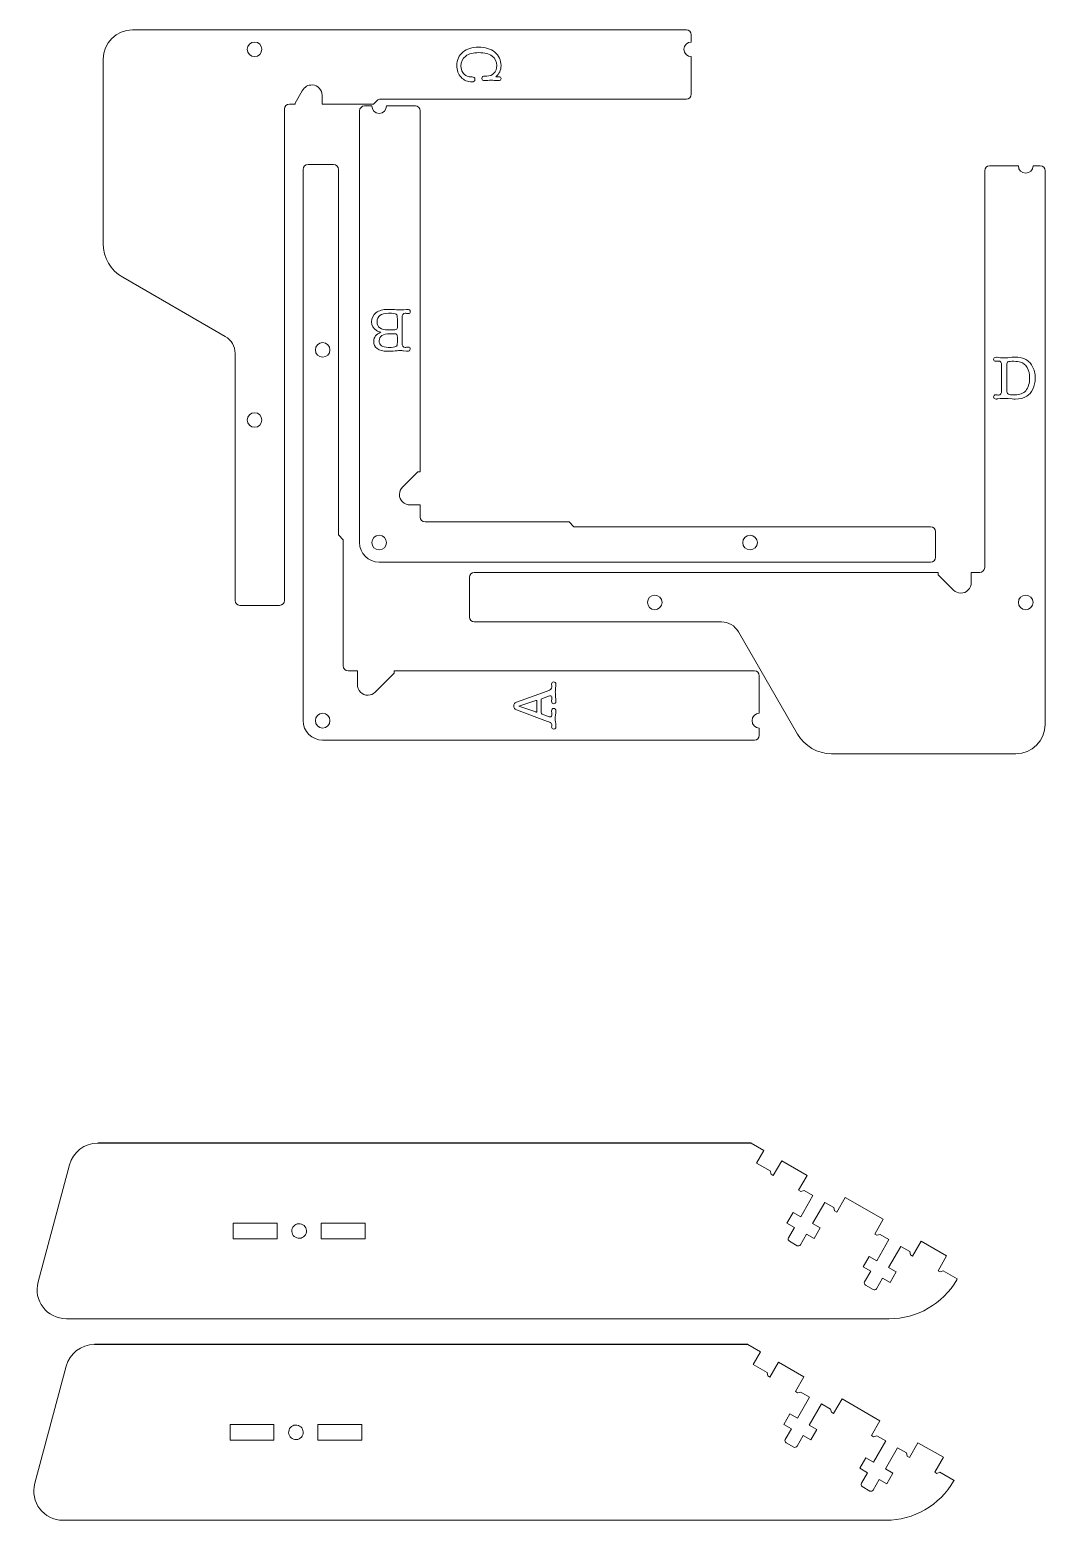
# Model space of a CAD drawing. Header units: inches. Extents: x 1.1 to 52.7, y 1 to 52.6.
# Drawn here: x 35.95 to 44.14, y 28.02 to 40.04 of the extents above; entities that cross this region are included whole.
import ezdxf

# ---------------------------------------------------------------- set-up
doc = ezdxf.new("R2010")
doc.units = ezdxf.units.IN
doc.header["$MEASUREMENT"] = 0
doc.layers.add('Artwork', color=7, linetype='Continuous')

msp = doc.modelspace()

# ---------------------------------------------------------------- linework, layer by layer
at = {"layer": 'Artwork'}
for p, q in [((41.769, 31.059), (36.496, 31.059)), ((41.742, 29.433), (36.47, 29.433))]:
    msp.add_line(p, q, dxfattribs=at)
at = {"layer": 'Artwork', "lineweight": 5}
for points in [[(36.541, 39.808), (36.541, 39.939), (36.647, 40.044), (36.777, 40.044)], [(36.777, 40.044), (36.777, 40.044), (41.246, 40.044), (41.246, 40.044)], [(41.246, 40.044), (41.267, 40.044), (41.285, 40.027), (41.285, 40.005)], [(41.285, 40.005), (41.285, 40.005), (41.285, 39.946), (41.285, 39.946)], [(41.285, 39.828), (41.285, 39.828), (41.285, 39.524), (41.285, 39.524)], [(36.541, 38.32), (36.541, 38.32), (36.541, 39.808), (36.541, 39.808)], [(38.778, 39.485), (38.767, 39.485), (38.757, 39.481), (38.75, 39.473)], [(41.246, 39.485), (41.246, 39.485), (38.778, 39.485), (38.778, 39.485)], [(41.285, 39.524), (41.285, 39.502), (41.267, 39.485), (41.246, 39.485)], [(38.043, 39.445), (38.021, 39.445), (38.003, 39.428), (38.003, 39.406)], [(38.003, 39.406), (38.003, 39.406), (38.003, 35.438), (38.003, 35.438)], [(38.609, 39.39), (38.609, 39.412), (38.627, 39.43), (38.649, 39.43)], [(38.609, 35.906), (38.609, 35.906), (38.609, 39.39), (38.609, 39.39)], [(38.649, 39.43), (38.649, 39.43), (38.708, 39.43), (38.708, 39.43)], [(38.826, 39.43), (38.826, 39.43), (39.059, 39.43), (39.059, 39.43)], [(39.059, 39.43), (39.08, 39.43), (39.098, 39.412), (39.098, 39.39)], [(38.153, 38.917), (38.153, 38.939), (38.171, 38.957), (38.193, 38.957)], [(38.153, 34.469), (38.153, 34.469), (38.153, 38.917), (38.153, 38.917)], [(38.193, 38.957), (38.193, 38.957), (38.399, 38.957), (38.399, 38.957)], [(38.399, 38.957), (38.42, 38.957), (38.438, 38.939), (38.438, 38.917)], [(43.652, 38.907), (43.652, 38.929), (43.669, 38.946), (43.691, 38.946)], [(43.652, 35.704), (43.652, 35.704), (43.652, 38.907), (43.652, 38.907)], [(43.691, 38.946), (43.691, 38.946), (43.924, 38.946), (43.924, 38.946)], [(44.042, 38.946), (44.042, 38.946), (44.101, 38.946), (44.101, 38.946)], [(44.101, 38.946), (44.123, 38.946), (44.14, 38.929), (44.14, 38.907)], [(44.14, 38.907), (44.14, 38.907), (44.14, 34.438), (44.14, 34.438)], [(36.698, 38.047), (36.601, 38.103), (36.541, 38.207), (36.541, 38.32)], [(37.525, 37.569), (37.525, 37.569), (36.698, 38.047), (36.698, 38.047)], [(37.604, 37.433), (37.604, 37.489), (37.574, 37.541), (37.525, 37.569)], [(37.604, 35.438), (37.604, 35.438), (37.604, 37.433), (37.604, 37.433)], [(39.098, 36.112), (39.098, 36.09), (39.116, 36.072), (39.137, 36.072)], [(43.216, 36.033), (43.238, 36.033), (43.255, 36.015), (43.255, 35.994)], [(43.255, 35.994), (43.255, 35.994), (43.255, 35.788), (43.255, 35.788)], [(38.767, 35.748), (38.68, 35.748), (38.609, 35.819), (38.609, 35.906)], [(43.216, 35.748), (43.216, 35.748), (38.767, 35.748), (38.767, 35.748)], [(43.255, 35.788), (43.255, 35.766), (43.238, 35.748), (43.216, 35.748)], [(39.495, 35.626), (39.495, 35.647), (39.512, 35.665), (39.534, 35.665)], [(39.495, 35.305), (39.495, 35.305), (39.495, 35.626), (39.495, 35.626)], [(39.534, 35.665), (39.534, 35.665), (43.278, 35.665), (43.278, 35.665)], [(43.612, 35.665), (43.634, 35.665), (43.652, 35.683), (43.652, 35.704)], [(37.643, 35.399), (37.621, 35.399), (37.604, 35.416), (37.604, 35.438)], [(37.964, 35.399), (37.964, 35.399), (37.643, 35.399), (37.643, 35.399)], [(38.003, 35.438), (38.003, 35.416), (37.986, 35.399), (37.964, 35.399)], [(39.534, 35.265), (39.512, 35.265), (39.495, 35.283), (39.495, 35.305)], [(41.529, 35.265), (41.529, 35.265), (39.534, 35.265), (39.534, 35.265)], [(41.665, 35.186), (41.637, 35.235), (41.585, 35.265), (41.529, 35.265)], [(42.143, 34.36), (42.143, 34.36), (41.665, 35.186), (41.665, 35.186)], [(38.477, 34.91), (38.477, 34.888), (38.495, 34.871), (38.517, 34.871)], [(41.795, 34.871), (41.817, 34.871), (41.834, 34.853), (41.834, 34.831)], [(41.834, 34.831), (41.834, 34.831), (41.834, 34.528), (41.834, 34.528)], [(38.311, 34.311), (38.224, 34.311), (38.153, 34.382), (38.153, 34.469)], [(41.834, 34.409), (41.834, 34.409), (41.834, 34.35), (41.834, 34.35)], [(44.14, 34.438), (44.14, 34.308), (44.034, 34.202), (43.904, 34.202)], [(41.795, 34.311), (41.795, 34.311), (38.311, 34.311), (38.311, 34.311)], [(41.834, 34.35), (41.834, 34.329), (41.817, 34.311), (41.795, 34.311)], [(42.415, 34.202), (42.303, 34.202), (42.199, 34.262), (42.143, 34.36)], [(43.904, 34.202), (43.904, 34.202), (42.415, 34.202), (42.415, 34.202)], [(36.268, 30.883), (36.296, 30.987), (36.389, 31.059), (36.496, 31.059)], [(36.015, 29.939), (36.015, 29.939), (36.268, 30.883), (36.268, 30.883)], [(42.07, 30.294), (42.064, 30.284), (42.067, 30.272), (42.077, 30.267)], [(42.077, 30.267), (42.077, 30.267), (42.138, 30.231), (42.138, 30.231)], [(42.138, 30.231), (42.148, 30.226), (42.16, 30.229), (42.165, 30.239)], [(43.427, 29.956), (43.315, 29.761), (43.107, 29.641), (42.882, 29.641)], [(36.243, 29.641), (36.088, 29.641), (35.974, 29.789), (36.015, 29.939)], [(42.683, 29.939), (42.678, 29.93), (42.681, 29.918), (42.69, 29.913)], [(42.69, 29.913), (42.69, 29.913), (42.752, 29.877), (42.752, 29.877)], [(42.752, 29.877), (42.761, 29.872), (42.773, 29.875), (42.779, 29.884)], [(42.882, 29.641), (42.882, 29.641), (36.243, 29.641), (36.243, 29.641)], [(36.242, 29.258), (36.269, 29.361), (36.363, 29.433), (36.47, 29.433)], [(35.989, 28.313), (35.989, 28.313), (36.242, 29.258), (36.242, 29.258)], [(42.043, 28.668), (42.038, 28.659), (42.041, 28.647), (42.051, 28.641)], [(42.051, 28.641), (42.051, 28.641), (42.112, 28.606), (42.112, 28.606)], [(42.112, 28.606), (42.121, 28.6), (42.133, 28.603), (42.139, 28.613)], [(36.217, 28.015), (36.061, 28.015), (35.948, 28.163), (35.989, 28.313)], [(42.657, 28.314), (42.652, 28.304), (42.655, 28.292), (42.664, 28.287)], [(42.664, 28.287), (42.664, 28.287), (42.726, 28.251), (42.726, 28.251)], [(43.401, 28.33), (43.288, 28.135), (43.081, 28.015), (42.855, 28.015)], [(42.726, 28.251), (42.735, 28.246), (42.747, 28.249), (42.753, 28.259)], [(42.855, 28.015), (42.855, 28.015), (36.217, 28.015), (36.217, 28.015)]]:
    msp.add_open_spline(points, degree=3, dxfattribs=at)
for points, knots in [([(37.761, 39.946), (37.729, 39.946), (37.702, 39.92), (37.702, 39.887), (37.702, 39.887), (37.702, 39.854), (37.729, 39.828), (37.761, 39.828), (37.761, 39.828), (37.794, 39.828), (37.82, 39.854), (37.82, 39.887), (37.82, 39.887), (37.82, 39.92), (37.794, 39.946), (37.761, 39.946)], [0, 0, 0, 0, 0.25, 0.25, 0.25, 0.25, 0.5, 0.5, 0.5, 0.5, 0.75, 0.75, 0.75, 0.75, 1, 1, 1, 1]), ([(41.285, 39.946), (41.252, 39.946), (41.226, 39.92), (41.226, 39.887), (41.226, 39.887), (41.226, 39.854), (41.252, 39.828), (41.285, 39.828)], [0, 0, 0, 0, 0.5, 0.5, 0.5, 0.5, 1, 1, 1, 1]), ([(38.307, 39.516), (38.307, 39.56), (38.272, 39.597), (38.228, 39.599), (38.228, 39.599), (38.192, 39.601), (38.166, 39.586), (38.146, 39.551)], [0, 0, 0, 0, 0.5, 0.5, 0.5, 0.5, 1, 1, 1, 1]), ([(38.146, 39.551), (38.146, 39.551), (38.09, 39.452), (38.09, 39.452), (38.09, 39.452), (38.09, 39.452), (38.09, 39.445), (38.09, 39.445), (38.09, 39.445), (38.09, 39.445), (38.043, 39.445), (38.043, 39.445)], [0, 0, 0, 0, 0.333333, 0.333333, 0.333333, 0.333333, 0.666667, 0.666667, 0.666667, 0.666667, 1, 1, 1, 1]), ([(38.75, 39.473), (38.75, 39.473), (38.722, 39.445), (38.722, 39.445), (38.722, 39.445), (38.722, 39.445), (38.307, 39.445), (38.307, 39.445), (38.307, 39.445), (38.307, 39.445), (38.307, 39.516), (38.307, 39.516)], [0, 0, 0, 0, 0.333333, 0.333333, 0.333333, 0.333333, 0.666667, 0.666667, 0.666667, 0.666667, 1, 1, 1, 1]), ([(38.708, 39.43), (38.708, 39.397), (38.734, 39.37), (38.767, 39.37), (38.767, 39.37), (38.8, 39.37), (38.826, 39.397), (38.826, 39.43)], [0, 0, 0, 0, 0.5, 0.5, 0.5, 0.5, 1, 1, 1, 1]), ([(39.098, 39.39), (39.098, 39.39), (39.098, 36.476), (39.098, 36.476), (39.098, 36.476), (39.098, 36.476), (39.078, 36.476), (39.078, 36.476), (39.078, 36.476), (39.078, 36.476), (38.955, 36.353), (38.955, 36.353)], [0, 0, 0, 0, 0.333333, 0.333333, 0.333333, 0.333333, 0.666667, 0.666667, 0.666667, 0.666667, 1, 1, 1, 1]), ([(38.438, 38.917), (38.438, 38.917), (38.438, 35.968), (38.438, 35.968), (38.438, 35.968), (38.438, 35.968), (38.477, 35.929), (38.477, 35.929), (38.477, 35.929), (38.477, 35.929), (38.477, 34.91), (38.477, 34.91)], [0, 0, 0, 0, 0.333333, 0.333333, 0.333333, 0.333333, 0.666667, 0.666667, 0.666667, 0.666667, 1, 1, 1, 1]), ([(43.924, 38.946), (43.924, 38.914), (43.95, 38.887), (43.983, 38.887), (43.983, 38.887), (44.015, 38.887), (44.042, 38.914), (44.042, 38.946)], [0, 0, 0, 0, 0.5, 0.5, 0.5, 0.5, 1, 1, 1, 1]), ([(38.311, 37.402), (38.343, 37.402), (38.37, 37.428), (38.37, 37.461), (38.37, 37.461), (38.37, 37.493), (38.343, 37.52), (38.311, 37.52), (38.311, 37.52), (38.278, 37.52), (38.252, 37.493), (38.252, 37.461), (38.252, 37.461), (38.252, 37.428), (38.278, 37.402), (38.311, 37.402)], [0, 0, 0, 0, 0.25, 0.25, 0.25, 0.25, 0.5, 0.5, 0.5, 0.5, 0.75, 0.75, 0.75, 0.75, 1, 1, 1, 1]), ([(37.761, 36.954), (37.729, 36.954), (37.702, 36.927), (37.702, 36.895), (37.702, 36.895), (37.702, 36.862), (37.729, 36.836), (37.761, 36.836), (37.761, 36.836), (37.794, 36.836), (37.82, 36.862), (37.82, 36.895), (37.82, 36.895), (37.82, 36.927), (37.794, 36.954), (37.761, 36.954)], [0, 0, 0, 0, 0.25, 0.25, 0.25, 0.25, 0.5, 0.5, 0.5, 0.5, 0.75, 0.75, 0.75, 0.75, 1, 1, 1, 1]), ([(38.955, 36.353), (38.94, 36.338), (38.931, 36.318), (38.931, 36.296), (38.931, 36.296), (38.929, 36.249), (38.971, 36.21), (39.018, 36.21)], [0, 0, 0, 0, 0.5, 0.5, 0.5, 0.5, 1, 1, 1, 1]), ([(39.018, 36.21), (39.018, 36.21), (39.098, 36.21), (39.098, 36.21), (39.098, 36.21), (39.098, 36.21), (39.098, 36.112), (39.098, 36.112)], [0, 0, 0, 0, 0.5, 0.5, 0.5, 0.5, 1, 1, 1, 1]), ([(39.137, 36.072), (39.137, 36.072), (40.299, 36.072), (40.299, 36.072), (40.299, 36.072), (40.299, 36.072), (40.338, 36.033), (40.338, 36.033), (40.338, 36.033), (40.338, 36.033), (43.216, 36.033), (43.216, 36.033)], [0, 0, 0, 0, 0.333333, 0.333333, 0.333333, 0.333333, 0.666667, 0.666667, 0.666667, 0.666667, 1, 1, 1, 1]), ([(38.826, 35.906), (38.826, 35.939), (38.8, 35.965), (38.767, 35.965), (38.767, 35.965), (38.734, 35.965), (38.708, 35.939), (38.708, 35.906), (38.708, 35.906), (38.708, 35.873), (38.734, 35.847), (38.767, 35.847), (38.767, 35.847), (38.8, 35.847), (38.826, 35.873), (38.826, 35.906)], [0, 0, 0, 0, 0.25, 0.25, 0.25, 0.25, 0.5, 0.5, 0.5, 0.5, 0.75, 0.75, 0.75, 0.75, 1, 1, 1, 1]), ([(41.818, 35.906), (41.818, 35.939), (41.792, 35.965), (41.759, 35.965), (41.759, 35.965), (41.726, 35.965), (41.7, 35.939), (41.7, 35.906), (41.7, 35.906), (41.7, 35.873), (41.726, 35.847), (41.759, 35.847), (41.759, 35.847), (41.792, 35.847), (41.818, 35.873), (41.818, 35.906)], [0, 0, 0, 0, 0.25, 0.25, 0.25, 0.25, 0.5, 0.5, 0.5, 0.5, 0.75, 0.75, 0.75, 0.75, 1, 1, 1, 1]), ([(43.278, 35.665), (43.278, 35.665), (43.278, 35.645), (43.278, 35.645), (43.278, 35.645), (43.278, 35.645), (43.401, 35.522), (43.401, 35.522)], [0, 0, 0, 0, 0.5, 0.5, 0.5, 0.5, 1, 1, 1, 1]), ([(43.544, 35.585), (43.544, 35.585), (43.544, 35.665), (43.544, 35.665), (43.544, 35.665), (43.544, 35.665), (43.612, 35.665), (43.612, 35.665)], [0, 0, 0, 0, 0.5, 0.5, 0.5, 0.5, 1, 1, 1, 1]), ([(43.401, 35.522), (43.415, 35.507), (43.436, 35.498), (43.458, 35.498), (43.458, 35.498), (43.505, 35.496), (43.544, 35.538), (43.544, 35.585)], [0, 0, 0, 0, 0.5, 0.5, 0.5, 0.5, 1, 1, 1, 1]), ([(40.932, 35.423), (40.932, 35.39), (40.958, 35.364), (40.991, 35.364), (40.991, 35.364), (41.023, 35.364), (41.05, 35.39), (41.05, 35.423), (41.05, 35.423), (41.05, 35.455), (41.023, 35.482), (40.991, 35.482), (40.991, 35.482), (40.958, 35.482), (40.932, 35.455), (40.932, 35.423)], [0, 0, 0, 0, 0.25, 0.25, 0.25, 0.25, 0.5, 0.5, 0.5, 0.5, 0.75, 0.75, 0.75, 0.75, 1, 1, 1, 1]), ([(43.924, 35.423), (43.924, 35.39), (43.95, 35.364), (43.983, 35.364), (43.983, 35.364), (44.015, 35.364), (44.042, 35.39), (44.042, 35.423), (44.042, 35.423), (44.042, 35.455), (44.015, 35.482), (43.983, 35.482), (43.983, 35.482), (43.95, 35.482), (43.924, 35.455), (43.924, 35.423)], [0, 0, 0, 0, 0.25, 0.25, 0.25, 0.25, 0.5, 0.5, 0.5, 0.5, 0.75, 0.75, 0.75, 0.75, 1, 1, 1, 1]), ([(38.517, 34.871), (38.517, 34.871), (38.591, 34.871), (38.591, 34.871), (38.591, 34.871), (38.591, 34.871), (38.591, 34.761), (38.591, 34.761)], [0, 0, 0, 0, 0.5, 0.5, 0.5, 0.5, 1, 1, 1, 1]), ([(38.734, 34.698), (38.734, 34.698), (38.887, 34.851), (38.887, 34.851), (38.887, 34.851), (38.887, 34.851), (38.887, 34.871), (38.887, 34.871), (38.887, 34.871), (38.887, 34.871), (41.795, 34.871), (41.795, 34.871)], [0, 0, 0, 0, 0.333333, 0.333333, 0.333333, 0.333333, 0.666667, 0.666667, 0.666667, 0.666667, 1, 1, 1, 1]), ([(38.591, 34.761), (38.591, 34.714), (38.63, 34.673), (38.677, 34.674), (38.677, 34.674), (38.699, 34.674), (38.72, 34.684), (38.734, 34.698)], [0, 0, 0, 0, 0.5, 0.5, 0.5, 0.5, 1, 1, 1, 1]), ([(38.311, 34.409), (38.343, 34.409), (38.37, 34.436), (38.37, 34.469), (38.37, 34.469), (38.37, 34.501), (38.343, 34.528), (38.311, 34.528), (38.311, 34.528), (38.278, 34.528), (38.252, 34.501), (38.252, 34.469), (38.252, 34.469), (38.252, 34.436), (38.278, 34.409), (38.311, 34.409)], [0, 0, 0, 0, 0.25, 0.25, 0.25, 0.25, 0.5, 0.5, 0.5, 0.5, 0.75, 0.75, 0.75, 0.75, 1, 1, 1, 1]), ([(41.834, 34.528), (41.802, 34.528), (41.775, 34.501), (41.775, 34.469), (41.775, 34.469), (41.775, 34.436), (41.802, 34.409), (41.834, 34.409)], [0, 0, 0, 0, 0.5, 0.5, 0.5, 0.5, 1, 1, 1, 1]), ([(41.769, 31.059), (41.769, 31.059), (41.87, 31), (41.87, 31), (41.87, 31), (41.87, 31), (41.811, 30.898), (41.811, 30.898), (41.811, 30.898), (41.811, 30.898), (41.922, 30.834), (41.922, 30.834), (41.922, 30.834), (41.922, 30.834), (41.929, 30.807), (41.929, 30.807), (41.929, 30.807), (41.929, 30.807), (41.946, 30.797), (41.946, 30.797), (41.946, 30.797), (41.946, 30.797), (42.015, 30.916), (42.015, 30.916), (42.015, 30.916), (42.015, 30.916), (42.22, 30.798), (42.22, 30.798), (42.22, 30.798), (42.22, 30.798), (42.151, 30.679), (42.151, 30.679), (42.151, 30.679), (42.151, 30.679), (42.168, 30.669), (42.168, 30.669), (42.168, 30.669), (42.168, 30.669), (42.195, 30.676), (42.195, 30.676), (42.195, 30.676), (42.195, 30.676), (42.266, 30.635), (42.266, 30.635), (42.266, 30.635), (42.266, 30.635), (42.168, 30.464), (42.168, 30.464), (42.168, 30.464), (42.168, 30.464), (42.107, 30.5), (42.107, 30.5), (42.107, 30.5), (42.107, 30.5), (42.057, 30.414), (42.057, 30.414), (42.057, 30.414), (42.057, 30.414), (42.119, 30.379), (42.119, 30.379), (42.119, 30.379), (42.119, 30.379), (42.07, 30.294), (42.07, 30.294)], [0, 0, 0, 0, 0.0625, 0.0625, 0.0625, 0.0625, 0.125, 0.125, 0.125, 0.125, 0.1875, 0.1875, 0.1875, 0.1875, 0.25, 0.25, 0.25, 0.25, 0.3125, 0.3125, 0.3125, 0.3125, 0.375, 0.375, 0.375, 0.375, 0.4375, 0.4375, 0.4375, 0.4375, 0.5, 0.5, 0.5, 0.5, 0.5625, 0.5625, 0.5625, 0.5625, 0.625, 0.625, 0.625, 0.625, 0.6875, 0.6875, 0.6875, 0.6875, 0.75, 0.75, 0.75, 0.75, 0.8125, 0.8125, 0.8125, 0.8125, 0.875, 0.875, 0.875, 0.875, 0.9375, 0.9375, 0.9375, 0.9375, 1, 1, 1, 1]), ([(42.165, 30.239), (42.165, 30.239), (42.214, 30.324), (42.214, 30.324), (42.214, 30.324), (42.214, 30.324), (42.276, 30.288), (42.276, 30.288), (42.276, 30.288), (42.276, 30.288), (42.325, 30.374), (42.325, 30.374), (42.325, 30.374), (42.325, 30.374), (42.263, 30.409), (42.263, 30.409), (42.263, 30.409), (42.263, 30.409), (42.362, 30.58), (42.362, 30.58), (42.362, 30.58), (42.362, 30.58), (42.434, 30.538), (42.434, 30.538), (42.434, 30.538), (42.434, 30.538), (42.441, 30.511), (42.441, 30.511), (42.441, 30.511), (42.441, 30.511), (42.458, 30.502), (42.458, 30.502), (42.458, 30.502), (42.458, 30.502), (42.527, 30.621), (42.527, 30.621), (42.527, 30.621), (42.527, 30.621), (42.833, 30.444), (42.833, 30.444), (42.833, 30.444), (42.833, 30.444), (42.765, 30.324), (42.765, 30.324), (42.765, 30.324), (42.765, 30.324), (42.782, 30.315), (42.782, 30.315), (42.782, 30.315), (42.782, 30.315), (42.809, 30.322), (42.809, 30.322), (42.809, 30.322), (42.809, 30.322), (42.88, 30.28), (42.88, 30.28), (42.88, 30.28), (42.88, 30.28), (42.782, 30.11), (42.782, 30.11), (42.782, 30.11), (42.782, 30.11), (42.72, 30.145), (42.72, 30.145), (42.72, 30.145), (42.72, 30.145), (42.671, 30.06), (42.671, 30.06), (42.671, 30.06), (42.671, 30.06), (42.733, 30.025), (42.733, 30.025), (42.733, 30.025), (42.733, 30.025), (42.683, 29.939), (42.683, 29.939)], [0, 0, 0, 0, 0.052632, 0.052632, 0.052632, 0.052632, 0.105263, 0.105263, 0.105263, 0.105263, 0.157895, 0.157895, 0.157895, 0.157895, 0.210526, 0.210526, 0.210526, 0.210526, 0.263158, 0.263158, 0.263158, 0.263158, 0.315789, 0.315789, 0.315789, 0.315789, 0.368421, 0.368421, 0.368421, 0.368421, 0.421053, 0.421053, 0.421053, 0.421053, 0.473684, 0.473684, 0.473684, 0.473684, 0.526316, 0.526316, 0.526316, 0.526316, 0.578947, 0.578947, 0.578947, 0.578947, 0.631579, 0.631579, 0.631579, 0.631579, 0.684211, 0.684211, 0.684211, 0.684211, 0.736842, 0.736842, 0.736842, 0.736842, 0.789474, 0.789474, 0.789474, 0.789474, 0.842105, 0.842105, 0.842105, 0.842105, 0.894737, 0.894737, 0.894737, 0.894737, 0.947368, 0.947368, 0.947368, 0.947368, 1, 1, 1, 1]), ([(37.59, 30.413), (37.59, 30.413), (37.59, 30.287), (37.59, 30.287), (37.59, 30.287), (37.59, 30.287), (37.944, 30.287), (37.944, 30.287), (37.944, 30.287), (37.944, 30.287), (37.944, 30.413), (37.944, 30.413), (37.944, 30.413), (37.944, 30.413), (37.59, 30.413), (37.59, 30.413)], [0, 0, 0, 0, 0.25, 0.25, 0.25, 0.25, 0.5, 0.5, 0.5, 0.5, 0.75, 0.75, 0.75, 0.75, 1, 1, 1, 1]), ([(38.129, 30.408), (38.097, 30.413), (38.067, 30.39), (38.063, 30.358), (38.063, 30.358), (38.058, 30.326), (38.081, 30.296), (38.113, 30.291), (38.113, 30.291), (38.145, 30.287), (38.175, 30.309), (38.18, 30.342), (38.18, 30.342), (38.184, 30.374), (38.162, 30.404), (38.129, 30.408)], [0, 0, 0, 0, 0.25, 0.25, 0.25, 0.25, 0.5, 0.5, 0.5, 0.5, 0.75, 0.75, 0.75, 0.75, 1, 1, 1, 1]), ([(38.298, 30.413), (38.298, 30.413), (38.298, 30.287), (38.298, 30.287), (38.298, 30.287), (38.298, 30.287), (38.653, 30.287), (38.653, 30.287), (38.653, 30.287), (38.653, 30.287), (38.653, 30.413), (38.653, 30.413), (38.653, 30.413), (38.653, 30.413), (38.298, 30.413), (38.298, 30.413)], [0, 0, 0, 0, 0.25, 0.25, 0.25, 0.25, 0.5, 0.5, 0.5, 0.5, 0.75, 0.75, 0.75, 0.75, 1, 1, 1, 1]), ([(42.779, 29.884), (42.779, 29.884), (42.828, 29.97), (42.828, 29.97), (42.828, 29.97), (42.828, 29.97), (42.889, 29.934), (42.889, 29.934), (42.889, 29.934), (42.889, 29.934), (42.939, 30.019), (42.939, 30.019), (42.939, 30.019), (42.939, 30.019), (42.877, 30.055), (42.877, 30.055), (42.877, 30.055), (42.877, 30.055), (42.976, 30.225), (42.976, 30.225), (42.976, 30.225), (42.976, 30.225), (43.047, 30.184), (43.047, 30.184), (43.047, 30.184), (43.047, 30.184), (43.054, 30.157), (43.054, 30.157), (43.054, 30.157), (43.054, 30.157), (43.071, 30.147), (43.071, 30.147), (43.071, 30.147), (43.071, 30.147), (43.14, 30.267), (43.14, 30.267), (43.14, 30.267), (43.14, 30.267), (43.345, 30.148), (43.345, 30.148), (43.345, 30.148), (43.345, 30.148), (43.276, 30.029), (43.276, 30.029), (43.276, 30.029), (43.276, 30.029), (43.293, 30.019), (43.293, 30.019), (43.293, 30.019), (43.293, 30.019), (43.317, 30.028), (43.317, 30.028), (43.317, 30.028), (43.317, 30.028), (43.431, 29.963), (43.431, 29.963), (43.431, 29.963), (43.431, 29.963), (43.427, 29.956), (43.427, 29.956)], [0, 0, 0, 0, 0.066667, 0.066667, 0.066667, 0.066667, 0.133333, 0.133333, 0.133333, 0.133333, 0.2, 0.2, 0.2, 0.2, 0.266667, 0.266667, 0.266667, 0.266667, 0.333333, 0.333333, 0.333333, 0.333333, 0.4, 0.4, 0.4, 0.4, 0.466667, 0.466667, 0.466667, 0.466667, 0.533333, 0.533333, 0.533333, 0.533333, 0.6, 0.6, 0.6, 0.6, 0.666667, 0.666667, 0.666667, 0.666667, 0.733333, 0.733333, 0.733333, 0.733333, 0.8, 0.8, 0.8, 0.8, 0.866667, 0.866667, 0.866667, 0.866667, 0.933333, 0.933333, 0.933333, 0.933333, 1, 1, 1, 1]), ([(41.742, 29.433), (41.742, 29.433), (41.844, 29.374), (41.844, 29.374), (41.844, 29.374), (41.844, 29.374), (41.785, 29.272), (41.785, 29.272), (41.785, 29.272), (41.785, 29.272), (41.896, 29.208), (41.896, 29.208), (41.896, 29.208), (41.896, 29.208), (41.903, 29.181), (41.903, 29.181), (41.903, 29.181), (41.903, 29.181), (41.92, 29.171), (41.92, 29.171), (41.92, 29.171), (41.92, 29.171), (41.989, 29.29), (41.989, 29.29), (41.989, 29.29), (41.989, 29.29), (42.194, 29.172), (42.194, 29.172), (42.194, 29.172), (42.194, 29.172), (42.125, 29.053), (42.125, 29.053), (42.125, 29.053), (42.125, 29.053), (42.142, 29.043), (42.142, 29.043), (42.142, 29.043), (42.142, 29.043), (42.169, 29.05), (42.169, 29.05), (42.169, 29.05), (42.169, 29.05), (42.24, 29.009), (42.24, 29.009), (42.24, 29.009), (42.24, 29.009), (42.142, 28.838), (42.142, 28.838), (42.142, 28.838), (42.142, 28.838), (42.081, 28.874), (42.081, 28.874), (42.081, 28.874), (42.081, 28.874), (42.031, 28.789), (42.031, 28.789), (42.031, 28.789), (42.031, 28.789), (42.093, 28.753), (42.093, 28.753), (42.093, 28.753), (42.093, 28.753), (42.043, 28.668), (42.043, 28.668)], [0, 0, 0, 0, 0.0625, 0.0625, 0.0625, 0.0625, 0.125, 0.125, 0.125, 0.125, 0.1875, 0.1875, 0.1875, 0.1875, 0.25, 0.25, 0.25, 0.25, 0.3125, 0.3125, 0.3125, 0.3125, 0.375, 0.375, 0.375, 0.375, 0.4375, 0.4375, 0.4375, 0.4375, 0.5, 0.5, 0.5, 0.5, 0.5625, 0.5625, 0.5625, 0.5625, 0.625, 0.625, 0.625, 0.625, 0.6875, 0.6875, 0.6875, 0.6875, 0.75, 0.75, 0.75, 0.75, 0.8125, 0.8125, 0.8125, 0.8125, 0.875, 0.875, 0.875, 0.875, 0.9375, 0.9375, 0.9375, 0.9375, 1, 1, 1, 1]), ([(42.139, 28.613), (42.139, 28.613), (42.188, 28.698), (42.188, 28.698), (42.188, 28.698), (42.188, 28.698), (42.25, 28.663), (42.25, 28.663), (42.25, 28.663), (42.25, 28.663), (42.299, 28.748), (42.299, 28.748), (42.299, 28.748), (42.299, 28.748), (42.237, 28.783), (42.237, 28.783), (42.237, 28.783), (42.237, 28.783), (42.336, 28.954), (42.336, 28.954), (42.336, 28.954), (42.336, 28.954), (42.407, 28.912), (42.407, 28.912), (42.407, 28.912), (42.407, 28.912), (42.415, 28.886), (42.415, 28.886), (42.415, 28.886), (42.415, 28.886), (42.432, 28.876), (42.432, 28.876), (42.432, 28.876), (42.432, 28.876), (42.501, 28.995), (42.501, 28.995), (42.501, 28.995), (42.501, 28.995), (42.807, 28.818), (42.807, 28.818), (42.807, 28.818), (42.807, 28.818), (42.738, 28.699), (42.738, 28.699), (42.738, 28.699), (42.738, 28.699), (42.756, 28.689), (42.756, 28.689), (42.756, 28.689), (42.756, 28.689), (42.782, 28.696), (42.782, 28.696), (42.782, 28.696), (42.782, 28.696), (42.854, 28.655), (42.854, 28.655), (42.854, 28.655), (42.854, 28.655), (42.756, 28.484), (42.756, 28.484), (42.756, 28.484), (42.756, 28.484), (42.694, 28.52), (42.694, 28.52), (42.694, 28.52), (42.694, 28.52), (42.645, 28.434), (42.645, 28.434), (42.645, 28.434), (42.645, 28.434), (42.706, 28.399), (42.706, 28.399), (42.706, 28.399), (42.706, 28.399), (42.657, 28.314), (42.657, 28.314)], [0, 0, 0, 0, 0.052632, 0.052632, 0.052632, 0.052632, 0.105263, 0.105263, 0.105263, 0.105263, 0.157895, 0.157895, 0.157895, 0.157895, 0.210526, 0.210526, 0.210526, 0.210526, 0.263158, 0.263158, 0.263158, 0.263158, 0.315789, 0.315789, 0.315789, 0.315789, 0.368421, 0.368421, 0.368421, 0.368421, 0.421053, 0.421053, 0.421053, 0.421053, 0.473684, 0.473684, 0.473684, 0.473684, 0.526316, 0.526316, 0.526316, 0.526316, 0.578947, 0.578947, 0.578947, 0.578947, 0.631579, 0.631579, 0.631579, 0.631579, 0.684211, 0.684211, 0.684211, 0.684211, 0.736842, 0.736842, 0.736842, 0.736842, 0.789474, 0.789474, 0.789474, 0.789474, 0.842105, 0.842105, 0.842105, 0.842105, 0.894737, 0.894737, 0.894737, 0.894737, 0.947368, 0.947368, 0.947368, 0.947368, 1, 1, 1, 1]), ([(37.564, 28.787), (37.564, 28.787), (37.564, 28.661), (37.564, 28.661), (37.564, 28.661), (37.564, 28.661), (37.918, 28.661), (37.918, 28.661), (37.918, 28.661), (37.918, 28.661), (37.918, 28.787), (37.918, 28.787), (37.918, 28.787), (37.918, 28.787), (37.564, 28.787), (37.564, 28.787)], [0, 0, 0, 0, 0.25, 0.25, 0.25, 0.25, 0.5, 0.5, 0.5, 0.5, 0.75, 0.75, 0.75, 0.75, 1, 1, 1, 1]), ([(38.103, 28.783), (38.071, 28.787), (38.041, 28.765), (38.037, 28.732), (38.037, 28.732), (38.032, 28.7), (38.055, 28.67), (38.087, 28.666), (38.087, 28.666), (38.119, 28.661), (38.149, 28.684), (38.154, 28.716), (38.154, 28.716), (38.158, 28.748), (38.136, 28.778), (38.103, 28.783)], [0, 0, 0, 0, 0.25, 0.25, 0.25, 0.25, 0.5, 0.5, 0.5, 0.5, 0.75, 0.75, 0.75, 0.75, 1, 1, 1, 1]), ([(38.272, 28.787), (38.272, 28.787), (38.272, 28.661), (38.272, 28.661), (38.272, 28.661), (38.272, 28.661), (38.627, 28.661), (38.627, 28.661), (38.627, 28.661), (38.627, 28.661), (38.627, 28.787), (38.627, 28.787), (38.627, 28.787), (38.627, 28.787), (38.272, 28.787), (38.272, 28.787)], [0, 0, 0, 0, 0.25, 0.25, 0.25, 0.25, 0.5, 0.5, 0.5, 0.5, 0.75, 0.75, 0.75, 0.75, 1, 1, 1, 1]), ([(42.753, 28.259), (42.753, 28.259), (42.802, 28.344), (42.802, 28.344), (42.802, 28.344), (42.802, 28.344), (42.863, 28.308), (42.863, 28.308), (42.863, 28.308), (42.863, 28.308), (42.912, 28.394), (42.912, 28.394), (42.912, 28.394), (42.912, 28.394), (42.851, 28.429), (42.851, 28.429), (42.851, 28.429), (42.851, 28.429), (42.949, 28.6), (42.949, 28.6), (42.949, 28.6), (42.949, 28.6), (43.021, 28.558), (43.021, 28.558), (43.021, 28.558), (43.021, 28.558), (43.028, 28.531), (43.028, 28.531), (43.028, 28.531), (43.028, 28.531), (43.045, 28.521), (43.045, 28.521), (43.045, 28.521), (43.045, 28.521), (43.114, 28.641), (43.114, 28.641), (43.114, 28.641), (43.114, 28.641), (43.319, 28.523), (43.319, 28.523), (43.319, 28.523), (43.319, 28.523), (43.25, 28.403), (43.25, 28.403), (43.25, 28.403), (43.25, 28.403), (43.267, 28.393), (43.267, 28.393), (43.267, 28.393), (43.267, 28.393), (43.29, 28.403), (43.29, 28.403), (43.29, 28.403), (43.29, 28.403), (43.405, 28.337), (43.405, 28.337), (43.405, 28.337), (43.405, 28.337), (43.401, 28.33), (43.401, 28.33)], [0, 0, 0, 0, 0.066667, 0.066667, 0.066667, 0.066667, 0.133333, 0.133333, 0.133333, 0.133333, 0.2, 0.2, 0.2, 0.2, 0.266667, 0.266667, 0.266667, 0.266667, 0.333333, 0.333333, 0.333333, 0.333333, 0.4, 0.4, 0.4, 0.4, 0.466667, 0.466667, 0.466667, 0.466667, 0.533333, 0.533333, 0.533333, 0.533333, 0.6, 0.6, 0.6, 0.6, 0.666667, 0.666667, 0.666667, 0.666667, 0.733333, 0.733333, 0.733333, 0.733333, 0.8, 0.8, 0.8, 0.8, 0.866667, 0.866667, 0.866667, 0.866667, 0.933333, 0.933333, 0.933333, 0.933333, 1, 1, 1, 1])]:
    msp.add_open_spline(points, degree=3, knots=knots, dxfattribs=at)
at = {"layer": 'Artwork', "color": 22, "lineweight": 5}
for points, knots in [([(39.635, 39.671), (39.659, 39.671), (39.679, 39.678), (39.693, 39.694), (39.693, 39.694), (39.708, 39.709), (39.716, 39.73), (39.716, 39.755), (39.716, 39.755), (39.716, 39.788), (39.703, 39.814), (39.678, 39.832), (39.678, 39.832), (39.652, 39.851), (39.617, 39.86), (39.572, 39.86), (39.572, 39.86), (39.527, 39.86), (39.491, 39.851), (39.465, 39.832), (39.465, 39.832), (39.44, 39.813), (39.427, 39.786), (39.427, 39.752), (39.427, 39.752), (39.427, 39.733), (39.432, 39.716), (39.441, 39.701), (39.441, 39.701), (39.45, 39.687), (39.462, 39.676), (39.476, 39.67), (39.476, 39.67), (39.486, 39.666), (39.499, 39.664), (39.516, 39.664), (39.516, 39.664), (39.531, 39.664), (39.539, 39.658), (39.539, 39.645), (39.539, 39.645), (39.539, 39.631), (39.531, 39.624), (39.516, 39.624), (39.516, 39.624), (39.48, 39.624), (39.451, 39.637), (39.428, 39.661), (39.428, 39.661), (39.406, 39.686), (39.394, 39.718), (39.394, 39.757), (39.394, 39.757), (39.394, 39.802), (39.41, 39.838), (39.442, 39.865), (39.442, 39.865), (39.473, 39.891), (39.516, 39.905), (39.568, 39.905), (39.568, 39.905), (39.623, 39.905), (39.666, 39.891), (39.7, 39.864), (39.7, 39.864), (39.733, 39.836), (39.75, 39.8), (39.75, 39.755)], [0, 0, 0, 0, 0.058824, 0.058824, 0.058824, 0.058824, 0.117647, 0.117647, 0.117647, 0.117647, 0.176471, 0.176471, 0.176471, 0.176471, 0.235294, 0.235294, 0.235294, 0.235294, 0.294118, 0.294118, 0.294118, 0.294118, 0.352941, 0.352941, 0.352941, 0.352941, 0.411765, 0.411765, 0.411765, 0.411765, 0.470588, 0.470588, 0.470588, 0.470588, 0.529412, 0.529412, 0.529412, 0.529412, 0.588235, 0.588235, 0.588235, 0.588235, 0.647059, 0.647059, 0.647059, 0.647059, 0.705882, 0.705882, 0.705882, 0.705882, 0.764706, 0.764706, 0.764706, 0.764706, 0.823529, 0.823529, 0.823529, 0.823529, 0.882353, 0.882353, 0.882353, 0.882353, 0.941176, 0.941176, 0.941176, 0.941176, 1, 1, 1, 1]), ([(39.619, 39.634), (39.604, 39.634), (39.596, 39.64), (39.596, 39.652), (39.596, 39.652), (39.596, 39.665), (39.603, 39.672), (39.618, 39.671)], [0, 0, 0, 0, 0.5, 0.5, 0.5, 0.5, 1, 1, 1, 1]), ([(39.643, 39.636), (39.643, 39.636), (39.624, 39.634), (39.624, 39.634), (39.624, 39.634), (39.624, 39.634), (39.619, 39.634), (39.619, 39.634)], [0, 0, 0, 0, 0.5, 0.5, 0.5, 0.5, 1, 1, 1, 1]), ([(39.713, 39.664), (39.715, 39.664), (39.716, 39.664), (39.718, 39.664), (39.718, 39.664), (39.721, 39.665), (39.722, 39.665), (39.722, 39.665), (39.722, 39.665), (39.73, 39.666), (39.733, 39.666), (39.732, 39.666), (39.732, 39.666), (39.744, 39.666), (39.75, 39.661), (39.75, 39.651), (39.75, 39.651), (39.75, 39.64), (39.743, 39.634), (39.729, 39.634), (39.729, 39.634), (39.726, 39.634), (39.718, 39.635), (39.705, 39.635), (39.705, 39.635), (39.688, 39.637), (39.677, 39.638), (39.67, 39.638), (39.67, 39.638), (39.661, 39.638), (39.652, 39.637), (39.643, 39.636)], [0, 0, 0, 0, 0.125, 0.125, 0.125, 0.125, 0.25, 0.25, 0.25, 0.25, 0.375, 0.375, 0.375, 0.375, 0.5, 0.5, 0.5, 0.5, 0.625, 0.625, 0.625, 0.625, 0.75, 0.75, 0.75, 0.75, 0.875, 0.875, 0.875, 0.875, 1, 1, 1, 1]), ([(38.723, 37.531), (38.723, 37.565), (38.742, 37.589), (38.781, 37.603), (38.781, 37.603), (38.767, 37.607), (38.755, 37.612), (38.746, 37.617), (38.746, 37.617), (38.719, 37.633), (38.706, 37.656), (38.706, 37.688), (38.706, 37.688), (38.706, 37.718), (38.718, 37.743), (38.741, 37.761), (38.741, 37.761), (38.765, 37.779), (38.797, 37.788), (38.836, 37.788), (38.836, 37.788), (38.851, 37.788), (38.869, 37.787), (38.891, 37.786), (38.891, 37.786), (38.913, 37.784), (38.929, 37.783), (38.939, 37.783), (38.939, 37.783), (38.948, 37.783), (38.957, 37.784), (38.965, 37.785)], [0, 0, 0, 0, 0.125, 0.125, 0.125, 0.125, 0.25, 0.25, 0.25, 0.25, 0.375, 0.375, 0.375, 0.375, 0.5, 0.5, 0.5, 0.5, 0.625, 0.625, 0.625, 0.625, 0.75, 0.75, 0.75, 0.75, 0.875, 0.875, 0.875, 0.875, 1, 1, 1, 1]), ([(38.988, 37.788), (38.989, 37.788), (38.99, 37.788), (38.992, 37.788), (38.992, 37.788), (38.993, 37.788), (38.995, 37.788), (38.995, 37.788), (38.995, 37.788), (39.01, 37.788), (39.017, 37.782), (39.017, 37.77), (39.017, 37.77), (39.017, 37.759), (39.012, 37.754), (39.001, 37.754), (39.001, 37.754), (38.999, 37.754), (38.994, 37.755), (38.988, 37.756), (38.988, 37.756), (38.983, 37.756), (38.98, 37.757), (38.977, 37.757), (38.977, 37.757), (38.96, 37.757), (38.952, 37.744), (38.952, 37.72)], [0, 0, 0, 0, 0.142857, 0.142857, 0.142857, 0.142857, 0.285714, 0.285714, 0.285714, 0.285714, 0.428571, 0.428571, 0.428571, 0.428571, 0.571429, 0.571429, 0.571429, 0.571429, 0.714286, 0.714286, 0.714286, 0.714286, 0.857143, 0.857143, 0.857143, 0.857143, 1, 1, 1, 1]), ([(38.914, 37.709), (38.914, 37.731), (38.911, 37.744), (38.903, 37.749), (38.903, 37.749), (38.896, 37.754), (38.876, 37.757), (38.843, 37.757), (38.843, 37.757), (38.781, 37.757), (38.75, 37.733), (38.75, 37.687), (38.75, 37.687), (38.75, 37.644), (38.78, 37.622), (38.84, 37.622)], [0, 0, 0, 0, 0.25, 0.25, 0.25, 0.25, 0.5, 0.5, 0.5, 0.5, 0.75, 0.75, 0.75, 0.75, 1, 1, 1, 1]), ([(38.881, 37.622), (38.899, 37.622), (38.91, 37.626), (38.912, 37.634), (38.912, 37.634), (38.914, 37.638), (38.914, 37.645), (38.914, 37.654)], [0, 0, 0, 0, 0.5, 0.5, 0.5, 0.5, 1, 1, 1, 1]), ([(38.963, 37.454), (38.956, 37.455), (38.946, 37.455), (38.934, 37.455), (38.934, 37.455), (38.922, 37.455), (38.904, 37.454), (38.88, 37.452), (38.88, 37.452), (38.865, 37.451), (38.848, 37.45), (38.83, 37.45), (38.83, 37.45), (38.796, 37.45), (38.77, 37.457), (38.751, 37.471), (38.751, 37.471), (38.732, 37.486), (38.723, 37.505), (38.723, 37.531)], [0, 0, 0, 0, 0.2, 0.2, 0.2, 0.2, 0.4, 0.4, 0.4, 0.4, 0.6, 0.6, 0.6, 0.6, 0.8, 0.8, 0.8, 0.8, 1, 1, 1, 1]), ([(38.855, 37.591), (38.796, 37.591), (38.767, 37.572), (38.767, 37.534), (38.767, 37.534), (38.767, 37.499), (38.791, 37.481), (38.84, 37.481), (38.84, 37.481), (38.874, 37.481), (38.895, 37.483), (38.902, 37.488), (38.902, 37.488), (38.91, 37.492), (38.914, 37.503), (38.914, 37.521)], [0, 0, 0, 0, 0.25, 0.25, 0.25, 0.25, 0.5, 0.5, 0.5, 0.5, 0.75, 0.75, 0.75, 0.75, 1, 1, 1, 1]), ([(38.914, 37.552), (38.914, 37.57), (38.913, 37.581), (38.909, 37.585), (38.909, 37.585), (38.906, 37.589), (38.898, 37.591), (38.883, 37.591)], [0, 0, 0, 0, 0.5, 0.5, 0.5, 0.5, 1, 1, 1, 1]), ([(38.952, 37.519), (38.952, 37.494), (38.96, 37.481), (38.977, 37.481), (38.977, 37.481), (38.98, 37.481), (38.984, 37.481), (38.988, 37.482), (38.988, 37.482), (38.994, 37.483), (38.998, 37.484), (39.001, 37.484), (39.001, 37.484), (39.012, 37.484), (39.017, 37.478), (39.017, 37.468), (39.017, 37.468), (39.017, 37.456), (39.009, 37.45), (38.994, 37.45)], [0, 0, 0, 0, 0.2, 0.2, 0.2, 0.2, 0.4, 0.4, 0.4, 0.4, 0.6, 0.6, 0.6, 0.6, 0.8, 0.8, 0.8, 0.8, 1, 1, 1, 1]), ([(38.994, 37.45), (38.994, 37.45), (38.987, 37.45), (38.987, 37.45), (38.987, 37.45), (38.987, 37.45), (38.963, 37.454), (38.963, 37.454)], [0, 0, 0, 0, 0.5, 0.5, 0.5, 0.5, 1, 1, 1, 1]), ([(43.789, 37.334), (43.789, 37.359), (43.781, 37.371), (43.764, 37.371), (43.764, 37.371), (43.761, 37.371), (43.757, 37.371), (43.753, 37.37), (43.753, 37.37), (43.747, 37.37), (43.743, 37.369), (43.74, 37.369), (43.74, 37.369), (43.729, 37.369), (43.724, 37.374), (43.724, 37.385), (43.724, 37.385), (43.724, 37.396), (43.732, 37.402), (43.747, 37.402), (43.747, 37.402), (43.748, 37.402), (43.75, 37.402), (43.753, 37.402)], [0, 0, 0, 0, 0.166667, 0.166667, 0.166667, 0.166667, 0.333333, 0.333333, 0.333333, 0.333333, 0.5, 0.5, 0.5, 0.5, 0.666667, 0.666667, 0.666667, 0.666667, 0.833333, 0.833333, 0.833333, 0.833333, 1, 1, 1, 1]), ([(43.78, 37.398), (43.79, 37.397), (43.8, 37.396), (43.812, 37.396), (43.812, 37.396), (43.821, 37.396), (43.83, 37.397), (43.84, 37.398)], [0, 0, 0, 0, 0.5, 0.5, 0.5, 0.5, 1, 1, 1, 1]), ([(43.831, 37.128), (43.831, 37.113), (43.839, 37.103), (43.854, 37.1), (43.854, 37.1), (43.859, 37.099), (43.873, 37.098), (43.896, 37.098), (43.896, 37.098), (43.936, 37.098), (43.965, 37.109), (43.983, 37.131), (43.983, 37.131), (44.004, 37.157), (44.015, 37.191), (44.015, 37.233), (44.015, 37.233), (44.015, 37.267), (44.008, 37.295), (43.995, 37.318), (43.995, 37.318), (43.982, 37.341), (43.964, 37.356), (43.941, 37.363), (43.941, 37.363), (43.926, 37.367), (43.909, 37.369), (43.888, 37.369), (43.888, 37.369), (43.862, 37.369), (43.846, 37.368), (43.84, 37.365), (43.84, 37.365), (43.834, 37.362), (43.831, 37.353), (43.831, 37.339)], [0, 0, 0, 0, 0.111111, 0.111111, 0.111111, 0.111111, 0.222222, 0.222222, 0.222222, 0.222222, 0.333333, 0.333333, 0.333333, 0.333333, 0.444444, 0.444444, 0.444444, 0.444444, 0.555556, 0.555556, 0.555556, 0.555556, 0.666667, 0.666667, 0.666667, 0.666667, 0.777778, 0.777778, 0.777778, 0.777778, 0.888889, 0.888889, 0.888889, 0.888889, 1, 1, 1, 1]), ([(43.872, 37.401), (43.878, 37.402), (43.887, 37.402), (43.897, 37.402), (43.897, 37.402), (43.927, 37.402), (43.953, 37.398), (43.973, 37.389), (43.973, 37.389), (44, 37.378), (44.021, 37.358), (44.036, 37.33), (44.036, 37.33), (44.052, 37.302), (44.06, 37.27), (44.06, 37.233), (44.06, 37.233), (44.06, 37.2), (44.053, 37.171), (44.041, 37.144), (44.041, 37.144), (44.029, 37.118), (44.012, 37.099), (43.991, 37.087), (43.991, 37.087), (43.965, 37.072), (43.934, 37.064), (43.898, 37.064), (43.898, 37.064), (43.89, 37.064), (43.883, 37.064), (43.875, 37.065)], [0, 0, 0, 0, 0.125, 0.125, 0.125, 0.125, 0.25, 0.25, 0.25, 0.25, 0.375, 0.375, 0.375, 0.375, 0.5, 0.5, 0.5, 0.5, 0.625, 0.625, 0.625, 0.625, 0.75, 0.75, 0.75, 0.75, 0.875, 0.875, 0.875, 0.875, 1, 1, 1, 1]), ([(43.753, 37.065), (43.752, 37.065), (43.751, 37.064), (43.75, 37.064), (43.75, 37.064), (43.748, 37.064), (43.747, 37.064), (43.746, 37.064), (43.746, 37.064), (43.731, 37.064), (43.724, 37.07), (43.724, 37.082), (43.724, 37.082), (43.724, 37.086), (43.726, 37.09), (43.729, 37.093), (43.729, 37.093), (43.732, 37.097), (43.735, 37.098), (43.74, 37.098), (43.74, 37.098), (43.743, 37.098), (43.748, 37.098), (43.753, 37.097), (43.753, 37.097), (43.755, 37.096), (43.759, 37.096), (43.764, 37.096), (43.764, 37.096), (43.781, 37.096), (43.789, 37.108), (43.789, 37.133)], [0, 0, 0, 0, 0.125, 0.125, 0.125, 0.125, 0.25, 0.25, 0.25, 0.25, 0.375, 0.375, 0.375, 0.375, 0.5, 0.5, 0.5, 0.5, 0.625, 0.625, 0.625, 0.625, 0.75, 0.75, 0.75, 0.75, 0.875, 0.875, 0.875, 0.875, 1, 1, 1, 1]), ([(43.841, 37.068), (43.829, 37.069), (43.817, 37.07), (43.804, 37.07), (43.804, 37.07), (43.793, 37.07), (43.784, 37.069), (43.777, 37.068)], [0, 0, 0, 0, 0.5, 0.5, 0.5, 0.5, 1, 1, 1, 1]), ([(40.158, 34.762), (40.158, 34.775), (40.164, 34.781), (40.175, 34.781), (40.175, 34.781), (40.187, 34.781), (40.192, 34.775), (40.192, 34.762), (40.192, 34.762), (40.192, 34.759), (40.192, 34.754), (40.191, 34.748), (40.191, 34.748), (40.189, 34.727), (40.188, 34.711), (40.188, 34.701), (40.188, 34.701), (40.188, 34.689), (40.189, 34.669), (40.192, 34.641), (40.192, 34.641), (40.192, 34.634), (40.192, 34.629), (40.192, 34.625), (40.192, 34.625), (40.192, 34.612), (40.187, 34.605), (40.175, 34.605), (40.175, 34.605), (40.164, 34.605), (40.158, 34.612), (40.158, 34.627), (40.158, 34.627), (40.158, 34.63), (40.159, 34.634), (40.159, 34.64), (40.159, 34.64), (40.16, 34.646), (40.16, 34.65), (40.16, 34.653), (40.16, 34.653), (40.16, 34.664), (40.156, 34.67), (40.147, 34.67), (40.147, 34.67), (40.146, 34.67), (40.141, 34.669), (40.134, 34.666)], [0, 0, 0, 0, 0.083333, 0.083333, 0.083333, 0.083333, 0.166667, 0.166667, 0.166667, 0.166667, 0.25, 0.25, 0.25, 0.25, 0.333333, 0.333333, 0.333333, 0.333333, 0.416667, 0.416667, 0.416667, 0.416667, 0.5, 0.5, 0.5, 0.5, 0.583333, 0.583333, 0.583333, 0.583333, 0.666667, 0.666667, 0.666667, 0.666667, 0.75, 0.75, 0.75, 0.75, 0.833333, 0.833333, 0.833333, 0.833333, 0.916667, 0.916667, 0.916667, 0.916667, 1, 1, 1, 1]), ([(40.085, 34.648), (40.08, 34.646), (40.076, 34.644), (40.075, 34.642), (40.075, 34.642), (40.074, 34.639), (40.073, 34.635), (40.073, 34.628)], [0, 0, 0, 0, 0.5, 0.5, 0.5, 0.5, 1, 1, 1, 1]), ([(40.122, 34.707), (40.138, 34.713), (40.148, 34.718), (40.153, 34.722), (40.153, 34.722), (40.158, 34.727), (40.16, 34.734), (40.16, 34.742), (40.16, 34.742), (40.16, 34.745), (40.16, 34.747), (40.16, 34.748)], [0, 0, 0, 0, 0.333333, 0.333333, 0.333333, 0.333333, 0.666667, 0.666667, 0.666667, 0.666667, 1, 1, 1, 1]), ([(39.874, 34.555), (39.86, 34.561), (39.853, 34.571), (39.853, 34.587), (39.853, 34.587), (39.853, 34.602), (39.86, 34.612), (39.874, 34.617)], [0, 0, 0, 0, 0.5, 0.5, 0.5, 0.5, 1, 1, 1, 1]), ([(40.032, 34.63), (40.032, 34.63), (39.894, 34.585), (39.894, 34.585), (39.894, 34.585), (39.894, 34.585), (40.032, 34.539), (40.032, 34.539)], [0, 0, 0, 0, 0.5, 0.5, 0.5, 0.5, 1, 1, 1, 1]), ([(40.04, 34.625), (40.04, 34.629), (40.039, 34.631), (40.036, 34.631), (40.036, 34.631), (40.035, 34.631), (40.034, 34.631), (40.032, 34.63)], [0, 0, 0, 0, 0.5, 0.5, 0.5, 0.5, 1, 1, 1, 1]), ([(40.032, 34.539), (40.034, 34.538), (40.035, 34.538), (40.035, 34.538), (40.035, 34.538), (40.038, 34.538), (40.04, 34.54), (40.04, 34.545)], [0, 0, 0, 0, 0.5, 0.5, 0.5, 0.5, 1, 1, 1, 1]), ([(40.073, 34.539), (40.073, 34.533), (40.074, 34.528), (40.076, 34.526), (40.076, 34.526), (40.079, 34.523), (40.085, 34.52), (40.095, 34.516)], [0, 0, 0, 0, 0.5, 0.5, 0.5, 0.5, 1, 1, 1, 1]), ([(40.134, 34.501), (40.138, 34.5), (40.141, 34.499), (40.144, 34.499), (40.144, 34.499), (40.155, 34.499), (40.16, 34.506), (40.16, 34.519), (40.16, 34.519), (40.16, 34.522), (40.16, 34.527), (40.159, 34.533), (40.159, 34.533), (40.159, 34.539), (40.158, 34.544), (40.158, 34.547), (40.158, 34.547), (40.158, 34.561), (40.164, 34.567), (40.176, 34.567), (40.176, 34.567), (40.187, 34.567), (40.192, 34.56), (40.192, 34.545), (40.192, 34.545), (40.192, 34.542), (40.192, 34.539), (40.191, 34.534)], [0, 0, 0, 0, 0.142857, 0.142857, 0.142857, 0.142857, 0.285714, 0.285714, 0.285714, 0.285714, 0.428571, 0.428571, 0.428571, 0.428571, 0.571429, 0.571429, 0.571429, 0.571429, 0.714286, 0.714286, 0.714286, 0.714286, 0.857143, 0.857143, 0.857143, 0.857143, 1, 1, 1, 1]), ([(40.16, 34.432), (40.16, 34.441), (40.157, 34.448), (40.15, 34.452), (40.15, 34.452), (40.147, 34.454), (40.139, 34.458), (40.126, 34.462)], [0, 0, 0, 0, 0.5, 0.5, 0.5, 0.5, 1, 1, 1, 1]), ([(40.191, 34.44), (40.192, 34.431), (40.192, 34.424), (40.192, 34.42), (40.192, 34.42), (40.192, 34.407), (40.187, 34.4), (40.176, 34.4), (40.176, 34.4), (40.164, 34.4), (40.158, 34.407), (40.158, 34.419), (40.158, 34.419), (40.158, 34.422), (40.159, 34.424), (40.16, 34.425)], [0, 0, 0, 0, 0.25, 0.25, 0.25, 0.25, 0.5, 0.5, 0.5, 0.5, 0.75, 0.75, 0.75, 0.75, 1, 1, 1, 1]), ([(40.189, 34.509), (40.188, 34.504), (40.188, 34.497), (40.188, 34.486), (40.188, 34.486), (40.188, 34.474), (40.188, 34.466), (40.189, 34.461)], [0, 0, 0, 0, 0.5, 0.5, 0.5, 0.5, 1, 1, 1, 1])]:
    msp.add_open_spline(points, degree=3, knots=knots, dxfattribs=at)
for points in [[(39.75, 39.755), (39.75, 39.718), (39.736, 39.688), (39.707, 39.664)], [(39.618, 39.671), (39.618, 39.671), (39.635, 39.671), (39.635, 39.671)], [(39.707, 39.664), (39.707, 39.664), (39.713, 39.664), (39.713, 39.664)], [(38.965, 37.785), (38.965, 37.785), (38.988, 37.788), (38.988, 37.788)], [(38.914, 37.654), (38.914, 37.654), (38.914, 37.709), (38.914, 37.709)], [(38.952, 37.72), (38.952, 37.72), (38.952, 37.519), (38.952, 37.519)], [(38.84, 37.622), (38.84, 37.622), (38.881, 37.622), (38.881, 37.622)], [(38.883, 37.591), (38.883, 37.591), (38.855, 37.591), (38.855, 37.591)], [(38.914, 37.521), (38.914, 37.521), (38.914, 37.552), (38.914, 37.552)], [(43.753, 37.402), (43.753, 37.402), (43.78, 37.398), (43.78, 37.398)], [(43.789, 37.133), (43.789, 37.133), (43.789, 37.334), (43.789, 37.334)], [(43.831, 37.339), (43.831, 37.339), (43.831, 37.128), (43.831, 37.128)], [(43.84, 37.398), (43.84, 37.398), (43.872, 37.401), (43.872, 37.401)], [(43.777, 37.068), (43.777, 37.068), (43.753, 37.065), (43.753, 37.065)], [(43.875, 37.065), (43.875, 37.065), (43.841, 37.068), (43.841, 37.068)], [(39.874, 34.617), (39.874, 34.617), (40.122, 34.707), (40.122, 34.707)], [(40.134, 34.666), (40.134, 34.666), (40.085, 34.648), (40.085, 34.648)], [(40.16, 34.748), (40.16, 34.748), (40.158, 34.762), (40.158, 34.762)], [(40.126, 34.462), (40.126, 34.462), (39.874, 34.555), (39.874, 34.555)], [(40.04, 34.545), (40.04, 34.545), (40.04, 34.625), (40.04, 34.625)], [(40.073, 34.628), (40.073, 34.628), (40.073, 34.539), (40.073, 34.539)], [(40.191, 34.534), (40.191, 34.534), (40.189, 34.509), (40.189, 34.509)], [(40.095, 34.516), (40.095, 34.516), (40.134, 34.501), (40.134, 34.501)], [(40.16, 34.425), (40.16, 34.425), (40.16, 34.432), (40.16, 34.432)], [(40.189, 34.461), (40.189, 34.461), (40.191, 34.44), (40.191, 34.44)]]:
    msp.add_open_spline(points, degree=3, dxfattribs=at)

doc.saveas('drawing.dxf')
